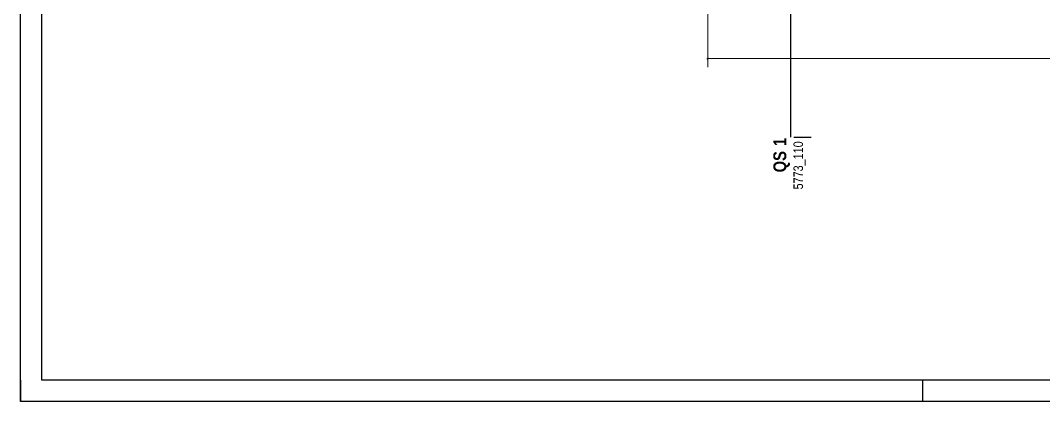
# Model space of a CAD drawing. Extents: x -1 to 1342, y -35 to 723.
# Drawn here: x 0 to 238.2, y 0 to 88.8 of the extents above; entities that cross this region are included whole.
import ezdxf
from ezdxf.lldxf.tags import DXFTag

# ---------------------------------------------------------------- set-up
doc = ezdxf.new("R2010")
doc.units = 0
doc.layers.get('0').update_dxf_attribs({"lineweight": 18})
doc.layers.add('-1._UG_3_200 Schnittlinien', color=7, linetype='Continuous', lineweight=25)
doc.layers.add('GP_Kopf', color=7, linetype='Continuous', lineweight=25, true_color=0xffff80)
doc.layers.add('X_Mass', color=7, linetype='Continuous', lineweight=18, true_color=0x0080ff)
doc.styles.get("Standard").update_dxf_attribs({"font": 'arial.ttf'})
tags = doc.linetypes.add('Strichpunkt 6_2_2mm Schnitt', pattern=[0.5, 0.3, -0.1, 0, -0.1]).pattern_tags.tags
tags[10:11] = [DXFTag(74, 4), DXFTag(75, 0), DXFTag(340, '0'), DXFTag(46, 1.0), DXFTag(50, 0.0), DXFTag(44, 0.0), DXFTag(45, 0.0)]
tags[8:9] = [DXFTag(74, 4), DXFTag(75, 0), DXFTag(340, '0'), DXFTag(46, 1.0), DXFTag(50, 0.0), DXFTag(44, 0.0), DXFTag(45, 0.0)]
tags[6:7] = [DXFTag(74, 4), DXFTag(75, 0), DXFTag(340, '0'), DXFTag(46, 1.0), DXFTag(50, 0.0), DXFTag(44, 0.0), DXFTag(45, 0.0)]
tags[4:5] = [DXFTag(74, 4), DXFTag(75, 0), DXFTag(340, '0'), DXFTag(46, 1.0), DXFTag(50, 0.0), DXFTag(44, 0.0), DXFTag(45, 0.0)]

# ---------------------------------------------------------------- blocks, each defined once
blk = doc.blocks.new('Polygon-A0SKLQGTLL')
at = {"color": 0, "linetype": 'ByBlock', "lineweight": -2, "ltscale": 0.25}
for p, q in [((0, 0), (0, 600.03)), ((1260, 0), (0, 0))]:
    blk.add_line(p, q, dxfattribs=at)
blk = doc.blocks.new('Polygon-A0SKLQGZLL', base_point=(5, 5))
at = {"color": 0, "linetype": 'ByBlock', "lineweight": -2, "ltscale": 0.25}
for p, q in [((5, 5), (5, 595.03)), ((1255, 5), (5, 5))]:
    blk.add_line(p, q, dxfattribs=at)
blk = doc.blocks.new('Maß-A0SKLQPRLL', base_point=(159.85, 77.93))
at = {"color": 0, "linetype": 'ByBlock', "lineweight": -2, "ltscale": 0.18}
for p, q in [((160.04, 77.93), (160.04, 120.03)), ((160.23, 80.12), (159.85, 79.74)), ((160.04, 79.93), (657.14, 79.93))]:
    blk.add_line(p, q, dxfattribs=at)
blk = doc.blocks.new('Referenz-A0SKLQRXLL', base_point=(5, 5))
at = {"layer": '-1._UG_3_200 Schnittlinien', "color": 0, "linetype": 'Strichpunkt 6_2_2mm Schnitt', "lineweight": -2, "ltscale": 62.5}
blk.add_line((179.3, 101.63), (179.3, 61.63), dxfattribs=at)
at = {"layer": '-1._UG_3_200 Schnittlinien', "color": 0, "lineweight": -2}
blk.add_line((180.1, 61.63), (184.1, 61.63), dxfattribs=at)
at = {"layer": '-1._UG_3_200 Schnittlinien', "color": 0, "linetype": 'Continuous', "lineweight": 13, "ltscale": 0.0169, "attachment_point": 1, "rotation": 90}
for s, insert, char_height in [('{\\fArial Narrow|b1|i0;1}', (175.3, 59.53), 3), ('{\\fArial Narrow;5773_110}', (179.99, 49.43), 2.2), ('{\\fArial Narrow|b1|i0;QS}', (175.3, 53.4), 3)]:
    blk.add_mtext(s, dxfattribs=dict(at, insert=insert, char_height=char_height))

msp = doc.modelspace()

# ---------------------------------------------------------------- linework, layer by layer
at = {"layer": 'GP_Kopf', "ltscale": 0.25}
for p, q in [((0, 5), (0, 0)), ((210, 5), (210, 0))]:
    msp.add_line(p, q, dxfattribs=at)

# ---------------------------------------------------------------- block references
at = {"color": 8, "lineweight": 25, "ltscale": 0.25, "true_color": 0x808080}
msp.add_blockref('Referenz-A0SKLQRXLL', (5, 5), dxfattribs=at)
at = {"layer": 'GP_Kopf', "ltscale": 0.25}
for name, p in [('Polygon-A0SKLQGTLL', (0, 0)), ('Polygon-A0SKLQGZLL', (5, 5))]:
    msp.add_blockref(name, p, dxfattribs=at)
at = {"layer": 'X_Mass', "ltscale": 0.18}
msp.add_blockref('Maß-A0SKLQPRLL', (159.85, 77.93), dxfattribs=at)

doc.saveas('drawing.dxf')
